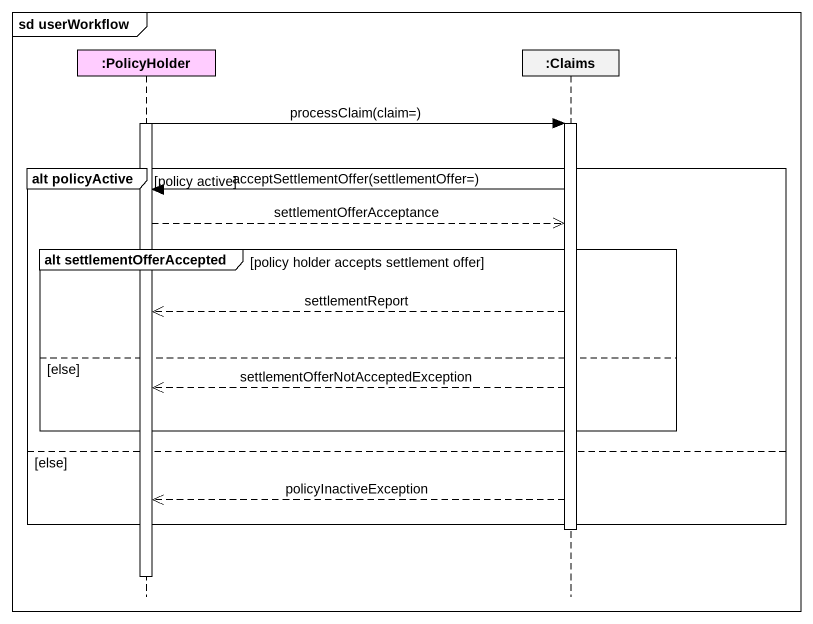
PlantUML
@startuml
mainframe sd userWorkflow
hide footbox
participant ":PolicyHolder" as PolicyHolder #FFCCFF
participant ":Claims" as Claims

activate PolicyHolder
PolicyHolder -> Claims : processClaim(claim=)
activate Claims
group alt policyActive [policy active]
  Claims -> PolicyHolder : acceptSettlementOffer(settlementOffer=)
  PolicyHolder -->> Claims : settlementOfferAcceptance
  group alt settlementOfferAccepted [policy holder accepts settlement offer]
    Claims -->> PolicyHolder : settlementReport
  else else
    Claims -->> PolicyHolder : settlementOfferNotAcceptedException
  end
else else
  Claims -->> PolicyHolder : policyInactiveException
end
deactivate Claims
deactivate PolicyHolder
@enduml
